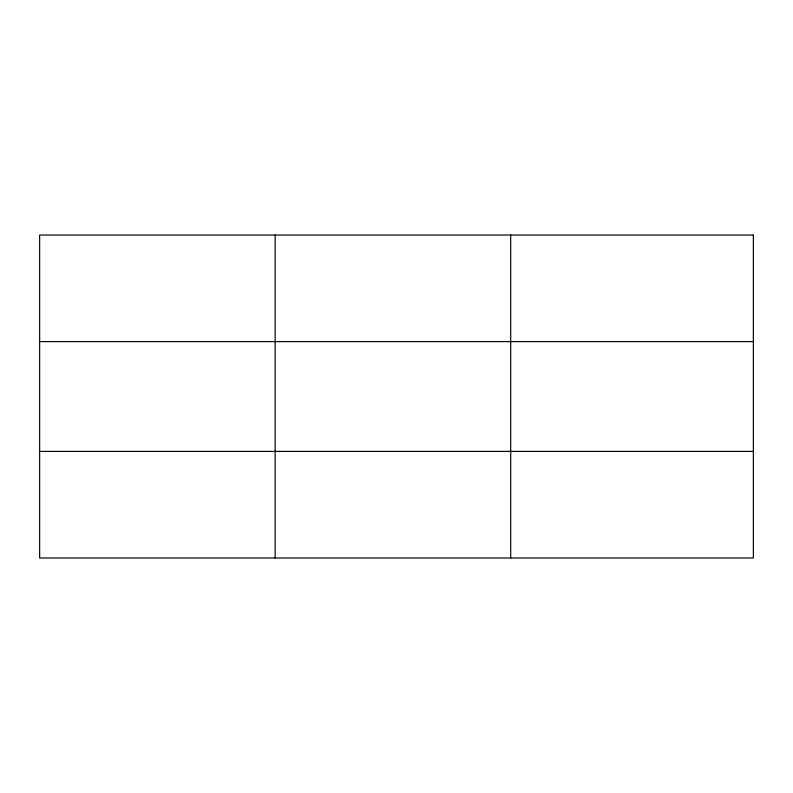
<?xml version="1.0" encoding="UTF-8"?>
<svg xmlns="http://www.w3.org/2000/svg" width="793" height="793" viewBox="0 0 793 793"><rect width="100%" height="100%" fill="white"/><g stroke="black" fill="none" stroke-linecap="round" stroke-linejoin="round"><path stroke-width="1.19" d="M275.171 235.025L275.171 557.975M510.692 235.025L510.692 557.975M39.65 341.595L753.35 341.595M39.65 451.405L753.35 451.405M753.35 235.025L753.35 557.975L39.65 557.975L39.65 235.025L753.35 235.025"/></g></svg>
